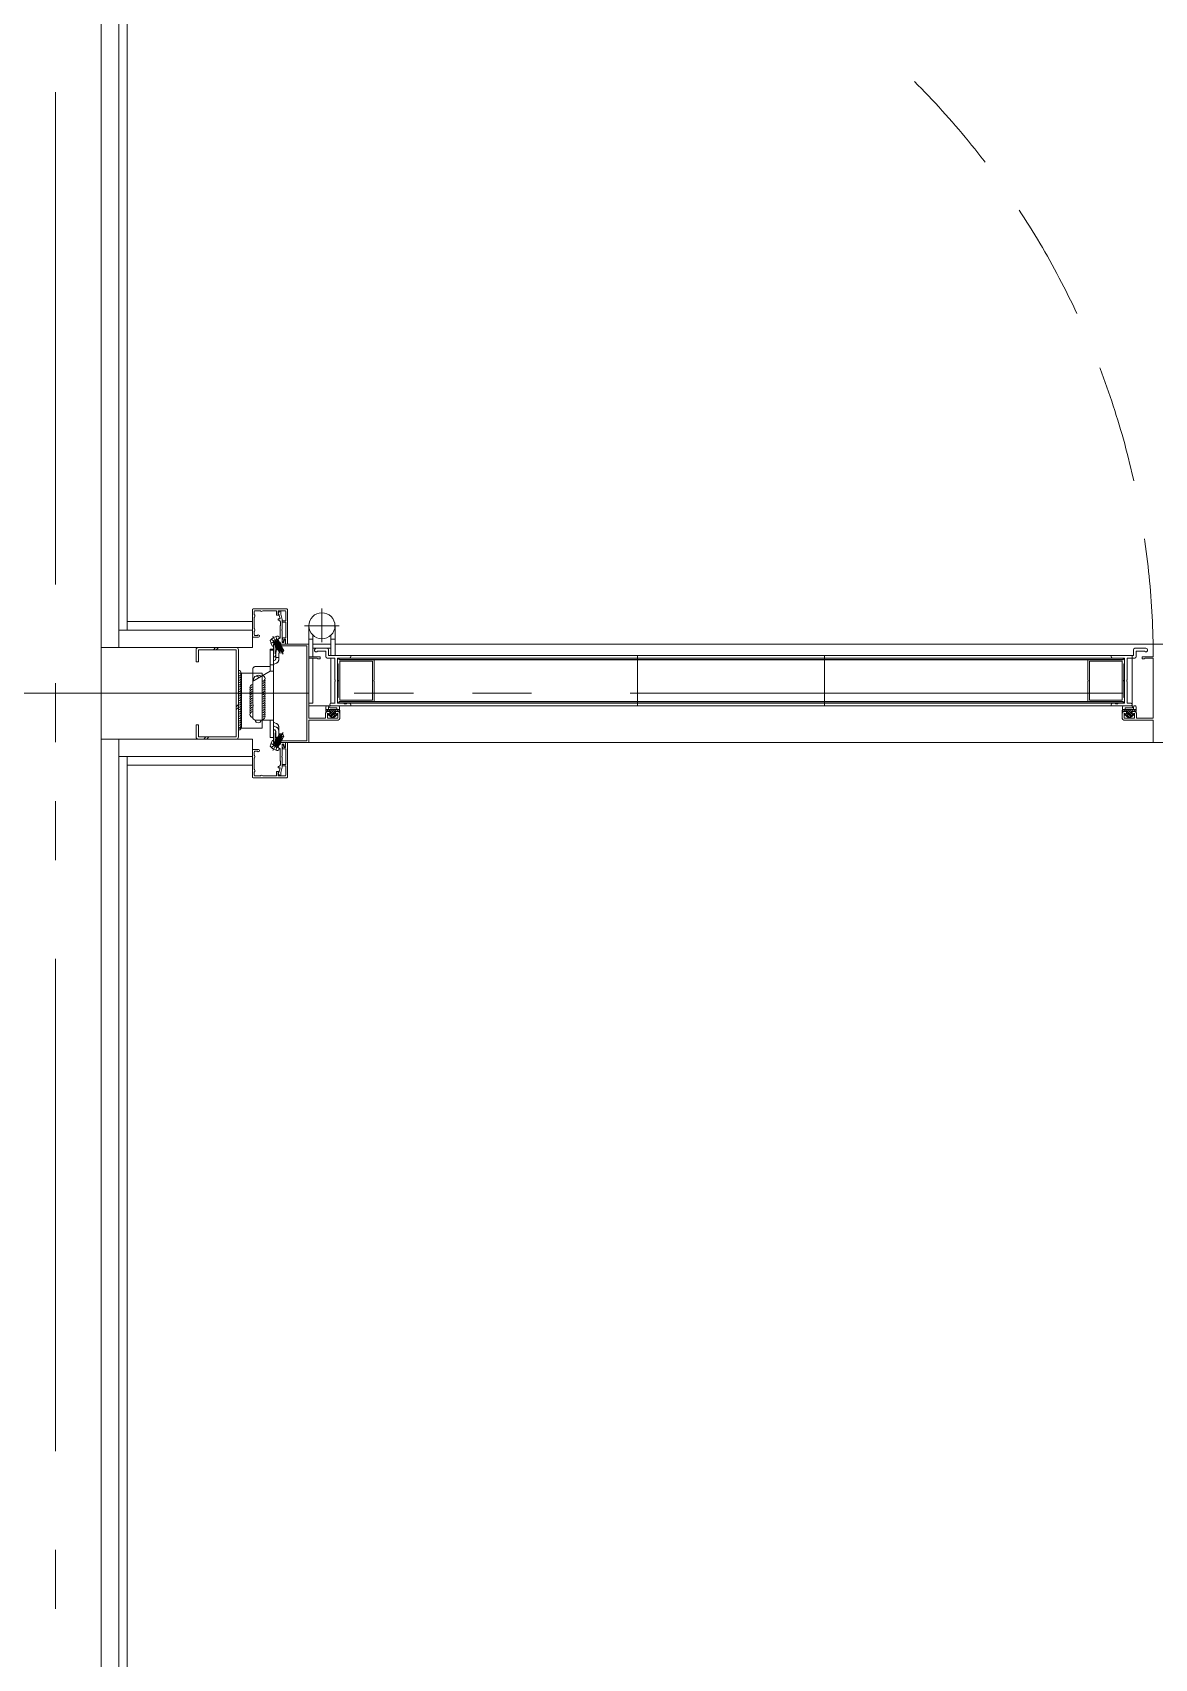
# Model space of a CAD drawing. Units: millimetres at full size. Extents: x -22551 to 92397, y -19340 to 14894.
# Drawn here: x -5310 to -4513, y -2972 to -1816 of the extents above; entities that cross this region are included whole.
import ezdxf

# ---------------------------------------------------------------- set-up
doc = ezdxf.new("R2010")
doc.units = ezdxf.units.MM
doc.header["$LTSCALE"] = 70
for name, pattern in [('DASHED1', [1.8, 1.2, -0.6]), ('DASHED3', [4, 3, -1]), ('DOUBLE_CHAIN1', [8.8, 5, -1, 0.6, -0.6, 0.6, -1])]:
    doc.linetypes.add(name, pattern=pattern)
doc.layers.add('2-0_通芯', color=7, linetype='Continuous', lineweight=15)

# ---------------------------------------------------------------- blocks, each defined once
blk = doc.blocks.new('グループ部品-125')
at = {"layer": '2-0_通芯', "linetype": 'DOUBLE_CHAIN1'}
for p, q in [((-5293.39, -10.37), (-5293.39, -6725.7)), ((-6117.08, -2285.7), (-3366.11, -2285.7))]:
    blk.add_line(p, q, dxfattribs=at)
at = {"layer": '2-0_通芯'}
for p, q in [((-5248.39, -865.7), (-5248.39, -2253.2)), ((-5242.39, -859.7), (-5242.39, -2240.7)), ((-5260.89, -878.2), (-5260.89, -3953.2)), ((-5153.39, -2253.2), (-5153.39, -2226.2)), ((-5104.04, -2249.29), (-5104.04, -2225.36)), ((-5248.39, -2240.7), (-5153.39, -2240.7)), ((-5242.39, -2234.7), (-5153.39, -2234.7)), ((-5116.39, -2237.7), (-5091.82, -2237.7)), ((-5094.69, -2258.7), (-5094.69, -2237.7)), ((-5260.89, -2253.2), (-5153.39, -2253.2)), ((-5164.99, -2253.2), (-5191.79, -2253.2)), ((-5179.58, -2253.2), (-5181.18, -2254.8)), ((-5177.46, -2253.2), (-5179.06, -2254.8)), ((-5149.14, -2245.7), (-5152.89, -2245.7)), ((-5140.12, -2250.05), (-5140.6, -2249.03)), ((-5134.06, -2246.55), (-5140.12, -2250.05)), ((-5136.51, -2249.31), (-5138.97, -2245.05)), ((-5135.03, -2247.92), (-5138.45, -2249.9)), ((-5138.41, -2249.97), (-5137.97, -2249.97)), ((-5138.39, -2250.7), (-5138.39, -2259.7)), ((-5113.39, -2250.7), (-5138.39, -2250.7)), ((-5138.34, -2249.6), (-5138.24, -2249.77)), ((-5138.06, -2250.58), (-5134.98, -2247.99)), ((-5138.06, -2250.58), (-5137.62, -2250.58)), ((-5136.91, -2249.01), (-5137.97, -2249.97)), ((-5137.93, -2250.05), (-5137.97, -2249.97)), ((-5137.8, -2251.03), (-5137.71, -2251.18)), ((-5137.71, -2251.18), (-5134.63, -2248.6)), ((-5137.71, -2251.18), (-5137.27, -2251.18)), ((-5135.2, -2248.37), (-5137.62, -2250.58)), ((-5137.58, -2250.65), (-5137.62, -2250.58)), ((-5137.58, -2250.65), (-5135.16, -2248.45)), ((-5137.36, -2251.79), (-5136.92, -2251.79)), ((-5137.29, -2252), (-5114.79, -2252)), ((-5137.29, -2257.7), (-5137.29, -2252)), ((-5134.85, -2248.98), (-5137.27, -2251.18)), ((-5137.23, -2251.26), (-5137.27, -2251.18)), ((-5134.02, -2249.66), (-5137.1, -2252.25)), ((-5137.1, -2252.25), (-5136.88, -2251.87)), ((-5137.1, -2252.25), (-5137.01, -2252.4)), ((-5137.01, -2252.4), (-5133.93, -2249.81)), ((-5137.01, -2252.4), (-5136.57, -2252.4)), ((-5136.88, -2251.87), (-5136.92, -2251.79)), ((-5136.88, -2251.87), (-5134.46, -2249.66)), ((-5133.67, -2250.27), (-5136.75, -2252.85)), ((-5136.75, -2252.85), (-5136.53, -2252.47)), ((-5136.75, -2252.85), (-5136.66, -2253)), ((-5136.66, -2253), (-5133.58, -2250.42)), ((-5136.66, -2253), (-5136.22, -2253)), ((-5134.15, -2250.19), (-5136.57, -2252.4)), ((-5136.53, -2252.47), (-5136.57, -2252.4)), ((-5136.53, -2252.47), (-5134.11, -2250.27)), ((-5133.32, -2250.87), (-5136.4, -2253.46)), ((-5136.4, -2253.46), (-5136.18, -2253.08)), ((-5136.31, -2253.61), (-5133.23, -2251.02)), ((-5133.8, -2250.8), (-5136.22, -2253)), ((-5136.18, -2253.08), (-5136.22, -2253)), ((-5136.18, -2253.08), (-5133.76, -2250.87)), ((-5136.07, -2252.83), (-5133.8, -2253.23)), ((-5132.97, -2251.48), (-5136.05, -2254.06)), ((-5135.41, -2251.21), (-5136.01, -2250.17)), ((-5135.96, -2254.22), (-5132.88, -2251.63)), ((-5133.45, -2251.4), (-5135.87, -2253.61)), ((-5135.83, -2253.69), (-5133.41, -2251.48)), ((-5133.52, -2252.84), (-5135.7, -2254.67)), ((-5135.61, -2254.82), (-5133.47, -2253.03)), ((-5133.1, -2252.01), (-5135.52, -2254.22)), ((-5135.48, -2254.29), (-5133.06, -2252.09)), ((-5135.34, -2247.87), (-5135.24, -2248.04)), ((-5134.98, -2247.99), (-5135.2, -2248.37)), ((-5135.16, -2248.45), (-5135.2, -2248.37)), ((-5133.42, -2253.23), (-5135.17, -2254.82)), ((-5134.72, -2248.45), (-5135.16, -2248.45)), ((-5135.03, -2247.92), (-5134.98, -2247.99)), ((-5134.91, -2252.08), (-5131.62, -2257.77)), ((-5134.63, -2248.6), (-5134.85, -2248.98)), ((-5134.81, -2249.05), (-5134.85, -2248.98)), ((-5134.37, -2249.05), (-5134.81, -2249.05)), ((-5134.72, -2248.45), (-5134.63, -2248.6)), ((-5134.06, -2246.55), (-5134.7, -2245.63)), ((-5134.46, -2249.66), (-5134.5, -2249.58)), ((-5134.02, -2249.66), (-5134.46, -2249.66)), ((-5133.93, -2249.81), (-5134.15, -2250.19)), ((-5134.11, -2250.27), (-5134.15, -2250.19)), ((-5133.67, -2250.27), (-5134.11, -2250.27)), ((-5134.02, -2249.66), (-5133.93, -2249.81)), ((-5133.58, -2250.42), (-5133.8, -2250.8)), ((-5133.76, -2250.87), (-5133.8, -2250.8)), ((-5133.32, -2250.87), (-5133.76, -2250.87)), ((-5133.67, -2250.27), (-5133.58, -2250.42)), ((-5132.84, -2255.66), (-5133.55, -2252.71)), ((-5133.23, -2251.02), (-5133.45, -2251.4)), ((-5133.41, -2251.48), (-5133.45, -2251.4)), ((-5132.97, -2251.48), (-5133.41, -2251.48)), ((-5133.32, -2250.87), (-5133.23, -2251.02)), ((-5132.62, -2252.09), (-5133.11, -2252.5)), ((-5132.88, -2251.63), (-5133.1, -2252.01)), ((-5133.06, -2252.09), (-5133.1, -2252.01)), ((-5132.62, -2252.09), (-5133.06, -2252.09)), ((-5133.02, -2252.65), (-5132.53, -2252.24)), ((-5132.97, -2251.48), (-5132.88, -2251.63)), ((-5132.35, -2253.3), (-5132.75, -2252.62)), ((-5132.62, -2252.09), (-5132.53, -2252.24)), ((-5114.79, -2252), (-5114.79, -2319.4)), ((-5113.39, -2259.7), (-5113.39, -2250.7)), ((-5110.39, -2259.7), (-5110.39, -2244.43)), ((-5110.39, -2250.7), (-5097.69, -2250.7)), ((-5097.69, -2258.7), (-5097.69, -2244.43)), ((-5094.69, -2250.7), (-4813.39, -2250.7)), ((-4813.39, -2250.7), (-4513.39, -2250.7)), ((-4513.39, -2250.7), (-4488.39, -2250.7)), ((-4513.39, -2259.7), (-4513.39, -2250.7)), ((-5163.39, -2316.6), (-5163.39, -2254.8)), ((-5140.69, -2262.7), (-5140.69, -2255.1)), ((-5138.39, -2259.22), (-5138.39, -2259.93)), ((-5138.39, -2260.05), (-5136.89, -2259.34)), ((-5138.39, -2259.7), (-5137.39, -2259.7)), ((-5137.39, -2259.7), (-5136.74, -2258.57)), ((-5136.74, -2257.7), (-5137.29, -2257.7)), ((-5136.89, -2261.3), (-5136.89, -2257.5)), ((-5136.74, -2258.57), (-5136.74, -2257.7)), ((-5136.4, -2253.46), (-5136.31, -2253.61)), ((-5136.31, -2253.61), (-5135.87, -2253.61)), ((-5136.05, -2254.06), (-5135.83, -2253.69)), ((-5136.05, -2254.06), (-5135.96, -2254.22)), ((-5135.96, -2254.22), (-5135.52, -2254.22)), ((-5135.83, -2253.69), (-5135.87, -2253.61)), ((-5135.7, -2254.67), (-5135.48, -2254.29)), ((-5135.7, -2254.67), (-5135.61, -2254.82)), ((-5135.61, -2254.82), (-5135.17, -2254.82)), ((-5135.48, -2254.29), (-5135.52, -2254.22)), ((-5133.28, -2253.84), (-5135.17, -2254.93)), ((-5135.13, -2254.9), (-5135.17, -2254.82)), ((-5135.17, -2254.93), (-5134.02, -2256.91)), ((-5133.65, -2255.67), (-5134.06, -2256.84)), ((-5134.02, -2256.91), (-5132.22, -2257.04)), ((-5132.84, -2255.66), (-5132.22, -2257.04)), ((-5132.31, -2253.28), (-5132.57, -2253.43)), ((-5131.96, -2256.89), (-5132.22, -2257.04)), ((-5131.52, -2255.24), (-5132.14, -2256.57)), ((-5132.14, -2256.57), (-5131.96, -2256.89)), ((-5131.17, -2255.26), (-5131.96, -2256.89)), ((-5105.39, -2259.7), (-5113.39, -2259.7)), ((-5113.39, -2260.8), (-5107.39, -2260.8)), ((-5113.39, -2303.4), (-5113.39, -2260.8)), ((-5110.39, -2292.7), (-5110.39, -2260.8)), ((-5108.13, -2253.7), (-5100.38, -2253.7)), ((-5107.39, -2260.8), (-5107.09, -2261.1)), ((-5107.09, -2261.1), (-5105.39, -2261.1)), ((-5105.39, -2261.1), (-5105.39, -2259.7)), ((-5097.69, -2292.7), (-5097.69, -2260.5)), ((-4813.39, -2258.7), (-5094.69, -2258.7)), ((-5092.39, -2261.05), (-5092.89, -2261.55)), ((-5092.89, -2261.55), (-5092.89, -2264.55)), ((-5092.89, -2264.55), (-5092.59, -2264.85)), ((-4813.39, -2260.65), (-5092.59, -2260.65)), ((-5091.89, -2261.05), (-5092.39, -2261.05)), ((-5091.89, -2261.85), (-5091.89, -2261.05)), ((-5066.89, -2261.85), (-5091.89, -2261.85)), ((-5091.59, -2261.7), (-4813.39, -2261.7)), ((-5091.59, -2261.85), (-4813.39, -2261.85)), ((-5091.39, -2262.95), (-5068.09, -2262.95)), ((-5091.39, -2290.45), (-5091.39, -2262.95)), ((-5083.69, -2258.7), (-4879.89, -2258.7)), ((-5068.09, -2262.95), (-5068.09, -2290.45)), ((-5066.89, -2276.4), (-5066.89, -2261.85)), ((-4813.39, -2258.7), (-4542.79, -2258.7)), ((-4813.39, -2260.65), (-4534.19, -2260.65)), ((-4535.19, -2261.7), (-4813.39, -2261.7)), ((-4535.19, -2261.85), (-4813.39, -2261.85)), ((-4559.89, -2276.4), (-4559.89, -2261.85)), ((-4559.89, -2261.85), (-4534.89, -2261.85)), ((-4558.69, -2262.95), (-4558.69, -2290.45)), ((-4535.39, -2262.95), (-4558.69, -2262.95)), ((-4535.39, -2290.45), (-4535.39, -2262.95)), ((-4534.89, -2261.05), (-4534.39, -2261.05)), ((-4534.89, -2261.85), (-4534.89, -2261.05)), ((-4534.39, -2261.05), (-4533.89, -2261.55)), ((-4533.89, -2264.55), (-4534.19, -2264.85)), ((-4533.89, -2261.55), (-4533.89, -2264.55)), ((-4518.64, -2253.7), (-4526.39, -2253.7)), ((-4521.39, -2259.7), (-4513.39, -2259.7)), ((-4521.39, -2261.1), (-4521.39, -2259.7)), ((-4519.69, -2261.1), (-4521.39, -2261.1)), ((-4519.39, -2260.8), (-4519.69, -2261.1)), ((-4513.39, -2260.8), (-4519.39, -2260.8)), ((-4513.39, -2303.4), (-4513.39, -2260.8)), ((-5163.39, -2271.39), (-5163.39, -2310.39)), ((-5161.09, -2271.39), (-5161.09, -2310.39)), ((-5138.39, -2270), (-5138.39, -2269.7)), ((-5092.59, -2264.85), (-5092.59, -2276.4)), ((-4534.19, -2264.85), (-4534.19, -2276.4)), ((-5113.39, -2285.7), (-5217.79, -2285.7)), ((-5153.19, -2293.49), (-5153.19, -2278.22)), ((-5092.59, -2276.4), (-5092.29, -2276.4)), ((-5092.59, -2277), (-5092.59, -2288.55)), ((-5092.29, -2277), (-5092.59, -2277)), ((-5092.29, -2276.4), (-5092.29, -2277)), ((-5067.19, -2276.4), (-5066.89, -2276.4)), ((-5067.19, -2277), (-5067.19, -2276.4)), ((-5066.89, -2277), (-5067.19, -2277)), ((-5066.89, -2291.55), (-5066.89, -2277)), ((-4559.59, -2276.4), (-4559.89, -2276.4)), ((-4559.89, -2277), (-4559.59, -2277)), ((-4559.89, -2291.55), (-4559.89, -2277)), ((-4559.59, -2277), (-4559.59, -2276.4)), ((-4534.49, -2276.4), (-4534.49, -2277)), ((-4534.19, -2276.4), (-4534.49, -2276.4)), ((-4534.49, -2277), (-4534.19, -2277)), ((-4534.19, -2277), (-4534.19, -2288.55)), ((-5163.39, -2293.58), (-5164.99, -2295.18)), ((-5163.39, -2295.7), (-5164.99, -2297.3)), ((-5153.19, -2302.7), (-5153.19, -2294.91)), ((-5113.39, -2292.7), (-5110.39, -2292.7)), ((-5101.19, -2295.2), (-5101.19, -2298.7)), ((-5101.19, -2297.61), (-5100.88, -2297.3)), ((-5091.59, -2297.3), (-5101.19, -2297.3)), ((-5100.86, -2298.7), (-5099.46, -2297.3)), ((-5099.89, -2294.7), (-5100.69, -2294.7)), ((-5098.39, -2298.7), (-5100.39, -2298.7)), ((-5099.45, -2298.7), (-5098.05, -2297.3)), ((-5099.39, -2297.3), (-5099.39, -2295.2)), ((-5098.39, -2300.32), (-5098.39, -2298.7)), ((-5098.29, -2294.7), (-5092.09, -2294.7)), ((-5093.59, -2295.9), (-5098.29, -2295.9)), ((-5098.15, -2298.81), (-5096.64, -2297.3)), ((-5097.79, -2299.87), (-5095.22, -2297.3)), ((-5097.69, -2292.7), (-5094.69, -2292.7)), ((-5097.43, -2300.92), (-5093.81, -2297.3)), ((-5094.59, -2298.7), (-5095.37, -2301)), ((-5094.59, -2298.7), (-5091.59, -2298.7)), ((-5094.39, -2298.7), (-5094.39, -2300.32)), ((-5092.39, -2298.7), (-5094.39, -2298.7)), ((-5093.79, -2298.7), (-5092.39, -2297.3)), ((-5093.39, -2296.1), (-5093.39, -2297.3)), ((-5092.59, -2288.55), (-5092.89, -2288.85)), ((-5092.89, -2288.85), (-5092.89, -2291.85)), ((-5092.89, -2291.85), (-5092.39, -2292.35)), ((-5092.59, -2292.75), (-4813.39, -2292.75)), ((-5092.39, -2292.35), (-5091.89, -2292.35)), ((-5092.38, -2298.7), (-5091.59, -2297.91)), ((-5091.89, -2291.55), (-5066.89, -2291.55)), ((-5091.89, -2292.35), (-5091.89, -2291.55)), ((-5091.85, -2291.7), (-4813.39, -2291.7)), ((-5091.59, -2291.55), (-4813.39, -2291.55)), ((-5091.59, -2298.7), (-5091.59, -2295.2)), ((-5068.09, -2290.45), (-5091.39, -2290.45)), ((-5091.39, -2297.7), (-5091.39, -2299.7)), ((-5083.69, -2294.7), (-4813.39, -2294.7)), ((-4535.19, -2291.55), (-4813.39, -2291.55)), ((-4534.93, -2291.7), (-4813.39, -2291.7)), ((-4534.19, -2292.75), (-4813.39, -2292.75)), ((-4813.39, -2294.7), (-4542.79, -2294.7)), ((-4534.89, -2291.55), (-4559.89, -2291.55)), ((-4558.69, -2290.45), (-4535.39, -2290.45)), ((-4543.39, -2293.77), (-4543.39, -2294.7)), ((-4535.39, -2297.7), (-4535.39, -2299.7)), ((-4535.19, -2298.7), (-4535.19, -2295.2)), ((-4535.19, -2297.3), (-4525.59, -2297.3)), ((-4534.4, -2298.7), (-4535.19, -2297.91)), ((-4532.19, -2298.7), (-4535.19, -2298.7)), ((-4534.89, -2292.35), (-4534.89, -2291.55)), ((-4534.39, -2292.35), (-4534.89, -2292.35)), ((-4528.49, -2294.7), (-4534.69, -2294.7)), ((-4533.89, -2291.85), (-4534.39, -2292.35)), ((-4534.39, -2298.7), (-4532.39, -2298.7)), ((-4532.98, -2298.7), (-4534.38, -2297.3)), ((-4534.19, -2288.55), (-4533.89, -2288.85)), ((-4533.89, -2288.85), (-4533.89, -2291.85)), ((-4533.39, -2296.1), (-4533.39, -2297.3)), ((-4533.19, -2295.9), (-4528.49, -2295.9)), ((-4529.35, -2300.92), (-4532.97, -2297.3)), ((-4532.39, -2298.7), (-4532.39, -2300.32)), ((-4532.19, -2298.7), (-4531.41, -2301)), ((-4528.99, -2299.87), (-4531.56, -2297.3)), ((-4528.63, -2298.81), (-4530.14, -2297.3)), ((-4528.59, -2298.7), (-4529.37, -2301)), ((-4527.33, -2298.7), (-4528.73, -2297.3)), ((-4525.59, -2298.7), (-4528.59, -2298.7)), ((-4528.39, -2298.7), (-4526.39, -2298.7)), ((-4528.39, -2300.32), (-4528.39, -2298.7)), ((-4527.39, -2297.3), (-4527.39, -2295.2)), ((-4525.91, -2298.7), (-4527.31, -2297.3)), ((-4526.89, -2294.7), (-4526.09, -2294.7)), ((-4525.59, -2297.61), (-4525.9, -2297.3)), ((-4525.59, -2295.2), (-4525.59, -2298.7)), ((-5193.39, -2308.2), (-5193.39, -2316.6)), ((-5138.39, -2308.4), (-5138.39, -2308.7)), ((-5101.39, -2303.4), (-5113.39, -2303.4)), ((-5113.39, -2304.7), (-5092.39, -2304.7)), ((-5113.39, -2320.7), (-5113.39, -2304.7)), ((-5101.39, -2299.7), (-5101.39, -2303.4)), ((-5100.09, -2299.7), (-5098.39, -2300.32)), ((-5100.09, -2303.4), (-5100.09, -2299.7)), ((-5092.69, -2303.4), (-5100.09, -2303.4)), ((-5099.48, -2301.03), (-5097.39, -2302.7)), ((-5099.19, -2301.26), (-5098.72, -2300.8)), ((-5097.85, -2301.35), (-5099.13, -2300.54)), ((-5098.4, -2301.89), (-5097.86, -2301.35)), ((-5097.61, -2302.52), (-5095, -2299.91)), ((-5097.39, -2302.7), (-5095.39, -2302.7)), ((-5096.38, -2302.7), (-5095.08, -2301.4)), ((-5093.3, -2301.03), (-5095.39, -2302.7)), ((-5094.93, -2301.35), (-5093.65, -2300.54)), ((-5094.39, -2300.32), (-5092.69, -2299.7)), ((-5092.69, -2299.7), (-5092.69, -2303.4)), ((-5091.39, -2303.7), (-5091.39, -2299.7)), ((-4535.39, -2303.7), (-4535.39, -2299.7)), ((-4513.39, -2304.7), (-4534.39, -2304.7)), ((-4534.09, -2299.7), (-4534.09, -2303.4)), ((-4532.39, -2300.32), (-4534.09, -2299.7)), ((-4534.09, -2303.4), (-4526.69, -2303.4)), ((-4533.48, -2301.03), (-4531.39, -2302.7)), ((-4531.85, -2301.35), (-4533.13, -2300.55)), ((-4529.16, -2302.52), (-4531.78, -2299.91)), ((-4530.4, -2302.7), (-4531.7, -2301.4)), ((-4529.39, -2302.7), (-4531.39, -2302.7)), ((-4527.3, -2301.03), (-4529.39, -2302.7)), ((-4528.93, -2301.35), (-4527.65, -2300.55)), ((-4528.38, -2301.89), (-4528.92, -2301.35)), ((-4526.69, -2299.7), (-4528.39, -2300.32)), ((-4527.59, -2301.26), (-4528.05, -2300.8)), ((-4526.69, -2303.4), (-4526.69, -2299.7)), ((-4525.39, -2299.7), (-4525.39, -2303.4)), ((-4525.39, -2303.4), (-4513.39, -2303.4)), ((-4513.39, -2320.7), (-4513.39, -2304.7)), ((-5260.89, -2318.2), (-5153.39, -2318.2)), ((-5248.39, -2318.2), (-5248.39, -3953.2)), ((-5191.79, -2318.2), (-5164.99, -2318.2)), ((-5186.41, -2316.6), (-5188.01, -2318.2)), ((-5184.29, -2316.6), (-5185.89, -2318.2)), ((-5153.39, -2318.2), (-5153.39, -2345.2)), ((-5140.12, -2321.35), (-5140.6, -2322.37)), ((-5140.12, -2321.35), (-5134.06, -2324.85)), ((-5136.51, -2322.09), (-5138.97, -2326.35)), ((-5138.45, -2321.5), (-5138.41, -2321.43)), ((-5138.45, -2321.5), (-5135.03, -2323.48)), ((-5134.63, -2322.8), (-5138.41, -2321.43)), ((-5138.41, -2321.43), (-5137.97, -2321.43)), ((-5138.39, -2311.35), (-5137.46, -2311.79)), ((-5138.39, -2311.7), (-5138.39, -2320.7)), ((-5137.39, -2311.7), (-5138.39, -2311.7)), ((-5138.39, -2320.7), (-5113.39, -2320.7)), ((-5138.34, -2321.8), (-5138.24, -2321.63)), ((-5138.15, -2320.97), (-5138.06, -2320.82)), ((-5138.15, -2320.97), (-5137.93, -2321.35)), ((-5134.28, -2322.2), (-5138.06, -2320.82)), ((-5138.06, -2320.82), (-5137.62, -2320.82)), ((-5137.93, -2321.35), (-5137.97, -2321.43)), ((-5137.97, -2321.43), (-5134.85, -2322.42)), ((-5134.81, -2322.35), (-5137.93, -2321.35)), ((-5137.8, -2320.37), (-5137.58, -2320.75)), ((-5137.58, -2320.75), (-5137.62, -2320.82)), ((-5137.62, -2320.82), (-5134.5, -2321.82)), ((-5137.45, -2319.76), (-5137.36, -2319.61)), ((-5137.45, -2319.76), (-5137.23, -2320.14)), ((-5137.45, -2319.76), (-5133.67, -2321.13)), ((-5136.74, -2312.83), (-5137.39, -2311.7)), ((-5137.36, -2319.61), (-5136.92, -2319.61)), ((-5133.58, -2320.98), (-5137.36, -2319.61)), ((-5137.29, -2313.7), (-5136.74, -2313.7)), ((-5137.29, -2319.4), (-5137.29, -2313.7)), ((-5114.79, -2319.4), (-5137.29, -2319.4)), ((-5137.23, -2320.14), (-5137.27, -2320.22)), ((-5134.11, -2321.13), (-5137.23, -2320.14)), ((-5137.1, -2319.16), (-5137.01, -2319)), ((-5137.1, -2319.16), (-5136.88, -2319.53)), ((-5137.1, -2319.16), (-5133.32, -2320.53)), ((-5137.01, -2319), (-5136.57, -2319)), ((-5133.23, -2320.38), (-5137.01, -2319)), ((-5136.88, -2319.53), (-5136.92, -2319.61)), ((-5136.92, -2319.61), (-5133.8, -2320.6)), ((-5133.76, -2320.53), (-5136.88, -2319.53)), ((-5136.75, -2318.55), (-5136.66, -2318.4)), ((-5136.75, -2318.55), (-5136.53, -2318.93)), ((-5136.75, -2318.55), (-5132.97, -2319.92)), ((-5136.74, -2313.7), (-5136.74, -2312.83)), ((-5136.66, -2318.4), (-5136.22, -2318.4)), ((-5132.88, -2319.77), (-5136.66, -2318.4)), ((-5134.36, -2316.76), (-5136.62, -2317.16)), ((-5136.53, -2318.93), (-5136.57, -2319)), ((-5136.57, -2319), (-5133.45, -2320)), ((-5136.57, -2322.59), (-5135.2, -2323.03)), ((-5133.41, -2319.92), (-5136.53, -2318.93)), ((-5136.4, -2317.94), (-5136.31, -2317.79)), ((-5136.4, -2317.94), (-5136.18, -2318.32)), ((-5136.4, -2317.94), (-5132.62, -2319.32)), ((-5136.31, -2317.79), (-5135.87, -2317.79)), ((-5132.53, -2319.16), (-5136.31, -2317.79)), ((-5136.18, -2318.32), (-5136.22, -2318.4)), ((-5136.22, -2318.4), (-5133.1, -2319.39)), ((-5133.06, -2319.32), (-5136.18, -2318.32)), ((-5136.05, -2317.34), (-5135.96, -2317.19)), ((-5136.05, -2317.34), (-5135.83, -2317.72)), ((-5136.05, -2317.34), (-5135.45, -2317.56)), ((-5135.41, -2320.19), (-5136.01, -2321.23)), ((-5135.36, -2317.4), (-5135.96, -2317.19)), ((-5135.83, -2317.72), (-5135.87, -2317.79)), ((-5135.87, -2317.79), (-5132.75, -2318.79)), ((-5132.71, -2318.71), (-5135.83, -2317.72)), ((-5135.12, -2316.5), (-5135.52, -2317.19)), ((-5135.17, -2316.47), (-5134.91, -2316.62)), ((-5132.84, -2315.74), (-5135.04, -2317.83)), ((-5134.94, -2317.74), (-5132.27, -2318.71)), ((-5134.91, -2319.32), (-5131.62, -2313.64)), ((-5134.81, -2322.35), (-5134.85, -2322.42)), ((-5134.63, -2322.8), (-5134.85, -2322.42)), ((-5132.18, -2318.56), (-5134.8, -2317.61)), ((-5134.65, -2317.46), (-5132.4, -2318.18)), ((-5134.46, -2321.74), (-5134.5, -2321.82)), ((-5134.28, -2322.2), (-5134.5, -2321.82)), ((-5134.37, -2322.35), (-5134.28, -2322.2)), ((-5134.2, -2317.03), (-5132.31, -2318.12)), ((-5134.11, -2321.13), (-5134.15, -2321.21)), ((-5133.93, -2321.59), (-5134.15, -2321.21)), ((-5133.67, -2321.13), (-5134.11, -2321.13)), ((-5134.02, -2314.49), (-5132.22, -2314.37)), ((-5133.86, -2314.81), (-5132.4, -2314.68)), ((-5133.76, -2320.53), (-5133.8, -2320.6)), ((-5133.58, -2320.98), (-5133.8, -2320.6)), ((-5133.32, -2320.53), (-5133.76, -2320.53)), ((-5133.67, -2321.13), (-5133.58, -2320.98)), ((-5133.41, -2319.92), (-5133.45, -2320)), ((-5133.23, -2320.38), (-5133.45, -2320)), ((-5132.97, -2319.92), (-5133.41, -2319.92)), ((-5133.32, -2320.53), (-5133.23, -2320.38)), ((-5133.06, -2319.32), (-5133.1, -2319.39)), ((-5132.88, -2319.77), (-5133.1, -2319.39)), ((-5132.62, -2319.32), (-5133.06, -2319.32)), ((-5132.97, -2319.92), (-5132.88, -2319.77)), ((-5132.84, -2315.74), (-5131.96, -2314.52)), ((-5132.71, -2318.71), (-5132.75, -2318.79)), ((-5132.53, -2319.16), (-5132.75, -2318.79)), ((-5132.27, -2318.71), (-5132.71, -2318.71)), ((-5132.62, -2319.32), (-5132.53, -2319.16)), ((-5132.43, -2316.44), (-5131.2, -2316.21)), ((-5132.4, -2314.68), (-5132.22, -2314.37)), ((-5132.36, -2318.1), (-5132.4, -2318.18)), ((-5132.18, -2318.56), (-5132.4, -2318.18)), ((-5132.31, -2318.12), (-5131.17, -2316.14)), ((-5132.27, -2318.71), (-5132.18, -2318.56)), ((-5132.22, -2314.37), (-5131.96, -2314.52)), ((-5131.17, -2316.14), (-5131.96, -2314.52)), ((-5113.49, -2320.7), (-4813.39, -2320.7)), ((-4813.39, -2320.7), (-4513.09, -2320.7)), ((-4488.39, -2320.7), (-4513.39, -2320.7)), ((-5248.39, -2330.7), (-5153.39, -2330.7)), ((-5242.39, -2330.7), (-5242.39, -3940.7)), ((-5149.14, -2325.7), (-5152.89, -2325.7)), ((-5135.34, -2323.53), (-5135.24, -2323.36)), ((-5135.16, -2322.95), (-5135.2, -2323.03)), ((-5134.98, -2323.41), (-5135.2, -2323.03)), ((-5134.06, -2324.85), (-5134.7, -2325.77)), ((-5242.39, -2336.7), (-5153.39, -2336.7))]:
    blk.add_line(p, q, dxfattribs=at)
at = {"layer": '2-0_通芯', "linetype": 'DASHED3'}
for p, q in [((-5136.89, -2257.5), (-5136.07, -2252.83)), ((-5134.59, -2257.7), (-5133.8, -2253.23)), ((-5140.69, -2269.85), (-5140.69, -2254.2)), ((-5140.69, -2254.2), (-5138.39, -2254.2)), ((-5140.69, -2255.1), (-5138.39, -2255.1)), ((-5138.39, -2317.2), (-5138.39, -2254.2)), ((-5138.39, -2262.63), (-5137.47, -2262.2)), ((-5136.49, -2264.29), (-5138.39, -2265.17)), ((-5134.59, -2260.23), (-5136.89, -2260.23)), ((-5134.59, -2261.3), (-5134.59, -2257.7)), ((-5146.39, -2271.39), (-5163.39, -2271.39)), ((-5153.19, -2268.7), (-5153.19, -2278.22)), ((-5152.19, -2276.49), (-5140.69, -2269.85)), ((-5140.69, -2266.7), (-5151.19, -2266.7)), ((-5146.39, -2310.39), (-5146.39, -2271.39)), ((-5140.69, -2265.34), (-5138.39, -2265.34)), ((-5140.69, -2269.85), (-5138.39, -2269.85)), ((-5163.39, -2310.39), (-5146.39, -2310.39)), ((-5138.39, -2304.7), (-5151.19, -2304.7)), ((-5136.49, -2307.11), (-5138.39, -2306.23)), ((-5136.48, -2309.71), (-5138.39, -2308.81)), ((-5134.59, -2310.1), (-5134.59, -2312.64)), ((-5136.89, -2312.69), (-5136.89, -2315.66)), ((-5136.89, -2315.66), (-5136.38, -2318.57)), ((-5134.59, -2312.69), (-5134.59, -2315.46))]:
    blk.add_line(p, q, dxfattribs=at)
at = {"layer": '2-0_通芯'}
for points in [[(-5152.89, -2225.7), (-5128.89, -2225.7), (-5128.39, -2226.2)], [(-5152.09, -2227.5), (-5152.09, -2229.68), (-5151.97, -2229.91)], [(-5147.68, -2227.12), (-5147.91, -2227), (-5151.59, -2227)], [(-5130.19, -2227), (-5135.19, -2227), (-5135.19, -2229.03), (-5134.79, -2229.6), (-5134.79, -2230.1), (-5136.19, -2230.1), (-5136.19, -2227), (-5145.86, -2227), (-5146.1, -2227.12)], [(-5134.22, -2227.25), (-5135.34, -2229.19), (-5134.54, -2229.41), (-5133.64, -2232.8), (-5134.69, -2232.8)], [(-5132.29, -2240.24), (-5132.29, -2233.19), (-5133.29, -2229.46), (-5133.29, -2227.5)], [(-5128.39, -2226.2), (-5128.39, -2250.7), (-5132.94, -2250.7)], [(-5131.79, -2234.2), (-5129.69, -2234.2), (-5129.69, -2227.5)], [(-5151.97, -2231.49), (-5152.09, -2231.73), (-5152.09, -2239.68), (-5151.97, -2239.91)], [(-5151.97, -2241.49), (-5152.09, -2241.73), (-5152.09, -2244)], [(-5133.49, -2235), (-5133.49, -2237.4), (-5133.79, -2237.7), (-5133.79, -2246.4), (-5136.7, -2248.08), (-5136.8, -2248.28), (-5137.27, -2248.55), (-5137.49, -2248.54), (-5140.3, -2250.16), (-5139.18, -2252.1), (-5138.39, -2252.1)], [(-5130.88, -2247.91), (-5131.16, -2249.5), (-5132.29, -2249.5), (-5132.29, -2241.16), (-5132.41, -2240.98), (-5132.41, -2240.43), (-5132.29, -2240.24)], [(-5132.29, -2248.76), (-5132.06, -2246.2), (-5129.69, -2246.2), (-5129.69, -2235.2), (-5131.79, -2235.2)], [(-5113.39, -2237.7), (-5113.39, -2294.7), (-4879.79, -2294.7), (-4879.79, -2258.7)], [(-5151.59, -2244.5), (-5149.87, -2244.5), (-5149.66, -2244.41)], [(-5140.05, -2247.28), (-5138.35, -2248.4), (-5137.06, -2248.35)], [(-5138.45, -2249.9), (-5138.41, -2249.97), (-5138.03, -2249.65)], [(-5138.39, -2250.7), (-5136.24, -2250.7), (-5133.77, -2249.27), (-5132.94, -2250.7)], [(-5135.45, -2248.16), (-5138.15, -2250.43), (-5138.06, -2250.58)], [(-5138.15, -2250.43), (-5137.93, -2250.05), (-5136.57, -2248.81)], [(-5134.72, -2248.45), (-5137.8, -2251.03), (-5137.58, -2250.65)], [(-5134.37, -2249.05), (-5137.45, -2251.64), (-5137.36, -2251.79), (-5134.28, -2249.21)], [(-5137.45, -2251.64), (-5137.23, -2251.26), (-5134.81, -2249.05)], [(-5136.5, -2245.23), (-5136.37, -2247.25), (-5137.06, -2248.35)], [(-5134.37, -2249.05), (-5134.28, -2249.21), (-5134.5, -2249.58), (-5136.92, -2251.79)], [(-5132.14, -2256.57), (-5133.1, -2252.52), (-5131.52, -2255.24)], [(-5132.53, -2252.24), (-5132.75, -2252.62), (-5132.94, -2252.79)], [(-5129.89, -2250.7), (-5129.89, -2247.3), (-5131.02, -2247.3), (-5131.3, -2248.89)], [(-5094.69, -2247.2), (-5097.69, -2247.2), (-5097.69, -2253.7), (-5110.39, -2253.7), (-5110.39, -2247.2), (-5113.39, -2247.2)], [(-5193.39, -2254.8), (-5193.39, -2263.2), (-5191.79, -2263.2), (-5191.79, -2254.8), (-5164.99, -2254.8), (-5164.99, -2316.6), (-5191.79, -2316.6), (-5191.79, -2308.2), (-5193.39, -2308.2)], [(-5132.79, -2255.75), (-5133.65, -2255.67), (-5134.47, -2254.52)], [(-5132.31, -2253.28), (-5131.17, -2255.26), (-5131.52, -2255.24)], [(-5101.31, -2259.63), (-5101.31, -2255.63), (-5107.08, -2255.63)], [(-5097.41, -2292.77), (-5094.81, -2292.77), (-5094.81, -2277.37), (-5094.67, -2277.18), (-5094.67, -2276.23), (-5094.81, -2276.04), (-5094.81, -2260.63), (-5100.31, -2260.63)], [(-5099.38, -2254.7), (-5099.38, -2258.7), (-5083.38, -2258.7), (-5083.38, -2259.63)], [(-5084.38, -2260.63), (-5092.88, -2260.63), (-5092.88, -2292.77), (-5088.17, -2292.77), (-5088.17, -2293.07), (-5087.57, -2293.07), (-5087.57, -2292.77), (-5087.17, -2292.77), (-5087.17, -2293.07), (-5086.57, -2293.07), (-5086.57, -2292.77), (-5084.38, -2292.77)], [(-4527.39, -2254.7), (-4527.39, -2258.7), (-4543.39, -2258.7), (-4543.39, -2259.63)], [(-4542.39, -2260.63), (-4533.89, -2260.63), (-4533.89, -2292.77), (-4538.59, -2292.77), (-4538.59, -2293.07), (-4539.19, -2293.07), (-4539.19, -2292.77), (-4539.59, -2292.77), (-4539.59, -2293.07), (-4540.19, -2293.07), (-4540.19, -2292.77), (-4542.39, -2292.77)], [(-4529.35, -2292.77), (-4531.96, -2292.77), (-4531.96, -2277.37), (-4532.1, -2277.18), (-4532.1, -2276.23), (-4531.96, -2276.04), (-4531.96, -2260.63), (-4526.46, -2260.63)], [(-4525.46, -2259.63), (-4525.46, -2255.63), (-4519.69, -2255.63)], [(-5101.19, -2298.7), (-5098.19, -2298.7), (-5097.41, -2301)], [(-5083.38, -2293.77), (-5083.38, -2294.7), (-5097.41, -2294.7)], [(-5133.49, -2336.4), (-5133.49, -2334), (-5133.79, -2333.7), (-5133.79, -2325), (-5136.7, -2323.32), (-5136.8, -2323.13), (-5137.27, -2322.85), (-5137.49, -2322.86), (-5140.3, -2321.24), (-5139.18, -2319.3), (-5138.39, -2319.3), (-5138.39, -2320.7), (-5136.24, -2320.7), (-5133.77, -2322.13), (-5132.94, -2320.7)], [(-5138.15, -2320.97), (-5134.37, -2322.35), (-5134.81, -2322.35)], [(-5138.03, -2321.75), (-5134.72, -2322.95), (-5134.63, -2322.8)], [(-5137.8, -2320.37), (-5134.02, -2321.74), (-5133.93, -2321.59), (-5137.71, -2320.22)], [(-5137.8, -2320.37), (-5137.71, -2320.22), (-5137.27, -2320.22), (-5134.15, -2321.21)], [(-5134.02, -2321.74), (-5134.46, -2321.74), (-5137.58, -2320.75)], [(-5134.72, -2322.95), (-5135.16, -2322.95), (-5136.91, -2322.39)], [(-5134.59, -2315.46), (-5134.11, -2318.17), (-5136.38, -2318.57)], [(-5135.96, -2317.19), (-5135.52, -2317.19), (-5135.28, -2317.26)], [(-5132.4, -2314.68), (-5135.43, -2317.53), (-5133.86, -2314.81)], [(-5135.17, -2316.47), (-5134.02, -2314.49), (-5133.86, -2314.81)], [(-5132.79, -2315.65), (-5132.43, -2316.44), (-5133.01, -2317.72)], [(-5128.39, -2345.2), (-5128.39, -2320.7), (-5132.94, -2320.7)], [(-5130.88, -2323.49), (-5131.16, -2321.9), (-5132.29, -2321.9), (-5132.29, -2330.24), (-5132.41, -2330.43), (-5132.41, -2330.98), (-5132.29, -2331.16)], [(-5129.89, -2320.7), (-5129.89, -2324.1), (-5131.02, -2324.1), (-5131.3, -2322.51)], [(-5151.97, -2329.91), (-5152.09, -2329.68), (-5152.09, -2327.4)], [(-5151.97, -2339.91), (-5152.09, -2339.68), (-5152.09, -2331.73), (-5151.97, -2331.49)], [(-5151.59, -2326.9), (-5149.87, -2326.9), (-5149.66, -2326.99)], [(-5140.05, -2324.12), (-5138.35, -2323), (-5137.06, -2323.05)], [(-5136.5, -2326.17), (-5136.37, -2324.15), (-5137.06, -2323.05)], [(-5135.03, -2323.48), (-5134.98, -2323.41), (-5135.45, -2323.24)], [(-5132.29, -2331.16), (-5132.29, -2338.21), (-5133.29, -2341.94), (-5133.29, -2343.9)], [(-5132.29, -2322.64), (-5132.06, -2325.2), (-5129.69, -2325.2), (-5129.69, -2336.2), (-5131.79, -2336.2)], [(-5152.89, -2345.7), (-5128.89, -2345.7), (-5128.39, -2345.2)], [(-5152.09, -2343.9), (-5152.09, -2341.73), (-5151.97, -2341.49)], [(-5147.68, -2344.29), (-5147.91, -2344.4), (-5151.59, -2344.4)], [(-5130.19, -2344.4), (-5135.19, -2344.4), (-5135.19, -2342.37), (-5134.79, -2341.8), (-5134.79, -2341.3), (-5136.19, -2341.3), (-5136.19, -2344.4), (-5145.86, -2344.4), (-5146.1, -2344.29)], [(-5134.22, -2344.15), (-5135.34, -2342.21), (-5134.54, -2341.99), (-5133.64, -2338.6), (-5134.69, -2338.6)], [(-5131.79, -2337.2), (-5129.69, -2337.2), (-5129.69, -2343.9)]]:
    blk.add_lwpolyline(points, dxfattribs=at)
blk.add_lwpolyline([(-4746.99, -2258.7), (-4528.39, -2258.7), (-4528.39, -2294.7), (-4746.99, -2294.7)], close=True, dxfattribs=at)
at = {"layer": '2-0_通芯', "linetype": 'DASHED3'}
blk.add_lwpolyline([(-5138.39, -2317.2), (-5140.69, -2317.2), (-5140.69, -2304.7)], dxfattribs=at)
at = {"layer": '2-0_通芯', "linetype": 'DASHED1'}
blk.add_arc((-5092.88, -2260.63), 579.49, 0.09196, 45, dxfattribs=at)
at = {"layer": '2-0_通芯'}
for centre, radius, start, end in [((-5152.89, -2226.2), 0.5, 90.00001, 179.99999), ((-5151.59, -2227.5), 0.5, 90.00001, 179.99999), ((-5152.59, -2230.7), 1, 307.97987, 52.02013), ((-5146.89, -2226.5), 1, 217.97987, 322.02013), ((-5133.79, -2227.5), 0.5, 0, 150.00001), ((-5130.19, -2227.5), 0.5, 0.00001, 89.99999), ((-5104.04, -2237.7), 9.25, 0, 359.99709), ((-5152.59, -2240.7), 1, 307.97987, 52.02013), ((-5134.69, -2233.3), 0.5, 89.99999, 270.00001), ((-5134.69, -2235), 1.2, 0.00001, 89.99999), ((-5131.79, -2234.7), 0.5, 89.99999, 270.00001), ((-5191.79, -2254.8), 1.6, 90, 180), ((-5164.99, -2254.8), 1.6, 0, 90), ((-5152.89, -2245.2), 0.5, 180.00001, 269.99999), ((-5151.59, -2244), 0.5, 180.00001, 269.99999), ((-5149.14, -2244.95), 0.75, 270.00002, 134.41533), ((-5139.42, -2248.48), 1.3, 135.88085, 205), ((-5133.89, -2253.84), 9, 104.11915, 135.88085), ((-5138.77, -2249.85), 0.5, 30, 120), ((-5135.77, -2246.38), 1.3, 35, 104.11915), ((-5134.91, -2247.62), 0.5, 120, 210), ((-5133.31, -2252.64), 0.248, 30, 197.19096), ((-5131.79, -2248.8), 0.5, 175, 349.99999), ((-5130.39, -2248), 0.5, 360, 170.00001), ((-5108.13, -2254.95), 1.25, 90, 327.04348), ((-5100.31, -2259.63), 1, 180, 270), ((-5100.38, -2254.7), 1, 0, 90), ((-5084.38, -2259.63), 1, 270, 0), ((-4542.39, -2259.63), 1, 180, 270), ((-4526.39, -2254.7), 1, 90, 180), ((-4526.46, -2259.63), 1, 270, 0), ((-4518.64, -2254.95), 1.25, 212.95652, 90), ((-5163.39, -2271.39), 2, 270, 90), ((-5163.39, -2272.99), 2, 270, 23.57818), ((-5163.39, -2274.59), 2, 270, 23.57818), ((-5163.39, -2276.19), 2, 270, 23.57818), ((-5150.59, -2275.57), 2, 30.01514, 210.01514), ((-5149.21, -2274.77), 2, 30.01514, 143.59332), ((-5146.39, -2275.14), 2, 270, 90), ((-5146.39, -2276.74), 2, 270, 23.57818), ((-5163.39, -2277.79), 2, 270, 23.57818), ((-5163.39, -2279.39), 2, 270, 23.57818), ((-5163.39, -2280.99), 2, 270, 23.57818), ((-5163.39, -2282.59), 2, 270, 23.57818), ((-5163.39, -2284.19), 2, 270, 23.57818), ((-5163.39, -2285.79), 2, 270, 23.57818), ((-5163.39, -2287.39), 2, 270, 23.57818), ((-5153.19, -2281.5), 2, 90, 203.57818), ((-5153.19, -2283.1), 2, 90, 203.57818), ((-5153.19, -2284.7), 2, 90, 203.57818), ((-5153.19, -2286.3), 2, 90, 203.57818), ((-5153.19, -2287.9), 2, 90, 203.57818), ((-5153.19, -2289.5), 2, 90, 203.57818), ((-5151.19, -2278.22), 2, 120, 180), ((-5146.39, -2278.34), 2, 270, 23.57818), ((-5146.39, -2279.94), 2, 270, 23.57818), ((-5146.39, -2281.54), 2, 270, 23.57818), ((-5146.39, -2283.14), 2, 270, 23.57818), ((-5146.39, -2284.74), 2, 270, 23.57818), ((-5146.39, -2286.34), 2, 270, 23.57818), ((-5146.39, -2287.94), 2, 270, 23.57818), ((-5163.39, -2288.99), 2, 270, 23.57818), ((-5163.39, -2290.59), 2, 270, 23.57818), ((-5163.39, -2292.19), 2, 270, 23.57818), ((-5163.39, -2293.79), 2, 270, 23.57818), ((-5163.39, -2295.39), 2, 270, 23.57818), ((-5163.39, -2296.99), 2, 270, 23.57818), ((-5163.39, -2298.59), 2, 270, 23.57818), ((-5163.39, -2300.19), 2, 270, 23.57818), ((-5153.19, -2291.1), 2, 90, 203.57818), ((-5153.19, -2292.7), 2, 90, 203.57818), ((-5153.19, -2294.3), 2, 90, 203.57818), ((-5153.19, -2295.9), 2, 90, 203.57818), ((-5153.19, -2297.5), 2, 90, 203.57818), ((-5153.19, -2299.1), 2, 90, 203.57818), ((-5153.19, -2300.7), 2, 90, 270), ((-5153.89, -2294.2), 1, 314.427, 45.573), ((-5146.39, -2289.54), 2, 270, 23.57818), ((-5146.39, -2291.14), 2, 270, 23.57818), ((-5146.39, -2292.74), 2, 270, 23.57818), ((-5146.39, -2294.34), 2, 270, 23.57818), ((-5146.39, -2295.94), 2, 270, 23.57818), ((-5146.39, -2297.54), 2, 270, 23.57818), ((-5146.39, -2299.14), 2, 270, 23.57818), ((-5100.39, -2299.7), 1, 90, 180), ((-5100.69, -2295.2), 0.5, 90, 180), ((-5099.89, -2295.2), 0.5, 0, 90), ((-5098.29, -2295.3), 0.6, 90, 270), ((-5097.41, -2293.74), 0.965, 90, 270), ((-5093.59, -2296.1), 0.2, 0, 90), ((-5092.39, -2299.7), 1, 0, 90), ((-5092.09, -2295.2), 0.5, 0, 90), ((-5084.38, -2293.77), 1, 0, 90), ((-4542.39, -2293.77), 1, 90, 180), ((-4534.39, -2299.7), 1, 90, 180), ((-4534.69, -2295.2), 0.5, 90, 180), ((-4533.19, -2296.1), 0.2, 90, 180), ((-4529.35, -2293.74), 0.965, 270, 90), ((-4528.49, -2295.3), 0.6, 270, 90), ((-4526.89, -2295.2), 0.5, 90, 180), ((-4526.39, -2299.7), 1, 0, 90), ((-4526.09, -2295.2), 0.5, 0, 90), ((-5163.39, -2301.79), 2, 270, 23.57818), ((-5163.39, -2303.39), 2, 270, 23.57818), ((-5163.39, -2304.99), 2, 270, 23.57818), ((-5163.39, -2306.59), 2, 270, 23.57818), ((-5163.39, -2308.19), 2, 270, 23.57818), ((-5163.39, -2309.79), 2, 270, 23.57818), ((-5151.19, -2302.7), 2, 180, 270), ((-5149.39, -2304.7), 2, 180, 0), ((-5146.39, -2300.74), 2, 270, 23.57818), ((-5146.39, -2302.34), 2, 270, 23.57818), ((-5099.29, -2300.8), 0.3, 57.75246, 231.41035), ((-5097.69, -2301.1), 0.3, 237.75246, 18.79734), ((-5095.09, -2301.1), 0.3, 161.20266, 302.24754), ((-5093.49, -2300.8), 0.3, 308.58965, 122.24754), ((-5092.39, -2303.7), 1, 270, 0), ((-4534.39, -2303.7), 1, 180, 270), ((-4533.29, -2300.8), 0.3, 57.75246, 231.41035), ((-4531.69, -2301.1), 0.3, 237.75246, 18.79734), ((-4529.09, -2301.1), 0.3, 161.20266, 302.24754), ((-4527.49, -2300.8), 0.3, 308.58965, 122.24754), ((-5191.79, -2316.6), 1.6, 180, 269.99809), ((-5164.99, -2316.6), 1.6, 270, 0), ((-5139.42, -2322.92), 1.3, 155, 224.11915), ((-5138.77, -2321.55), 0.5, 240, 330), ((-5137.89, -2312.69), 1, 0, 64.66912), ((-5135.22, -2317.66), 0.248, 150, 317.19096), ((-5131.79, -2322.6), 0.5, 10.00001, 185), ((-5152.89, -2326.2), 0.5, 90.00001, 179.99999), ((-5151.59, -2327.4), 0.5, 90.00001, 179.99999), ((-5152.59, -2330.7), 1, 307.97987, 52.02013), ((-5149.14, -2326.45), 0.75, 225.58467, 89.99998), ((-5133.89, -2317.56), 9, 224.11915, 255.88085), ((-5135.77, -2325.03), 1.3, 255.88085, 325), ((-5134.91, -2323.78), 0.5, 150, 240), ((-5130.39, -2323.4), 0.5, 189.99999, 0), ((-5152.89, -2345.2), 0.5, 180.00001, 269.99999), ((-5151.59, -2343.9), 0.5, 180.00001, 269.99999), ((-5152.59, -2340.7), 1, 307.97987, 52.02013), ((-5146.89, -2344.9), 1, 37.97987, 142.02013), ((-5134.69, -2338.1), 0.5, 89.99999, 270.00001), ((-5134.69, -2336.4), 1.2, 270.00001, 359.99999), ((-5133.79, -2343.9), 0.5, 209.99999, 360), ((-5131.79, -2336.7), 0.5, 89.99999, 270.00001), ((-5130.19, -2343.9), 0.5, 270.00001, 359.99999)]:
    blk.add_arc(centre, radius, start, end, dxfattribs=at)
at = {"layer": '2-0_通芯', "linetype": 'DASHED3'}
for centre, radius, start, end in [((-5137.89, -2261.3), 1, 295, 0), ((-5137.89, -2261.3), 3.3, 295, 0), ((-5151.19, -2268.7), 2, 90, 180), ((-5137.89, -2310.1), 3.3, 0, 65), ((-5137.89, -2312.69), 3.3, 0, 64.66912)]:
    blk.add_arc(centre, radius, start, end, dxfattribs=at)

msp = doc.modelspace()

# ---------------------------------------------------------------- block references
at = {"layer": '2-0_通芯'}
msp.add_blockref('グループ部品-125', (0, 0), dxfattribs=at)

doc.saveas('drawing.dxf')
